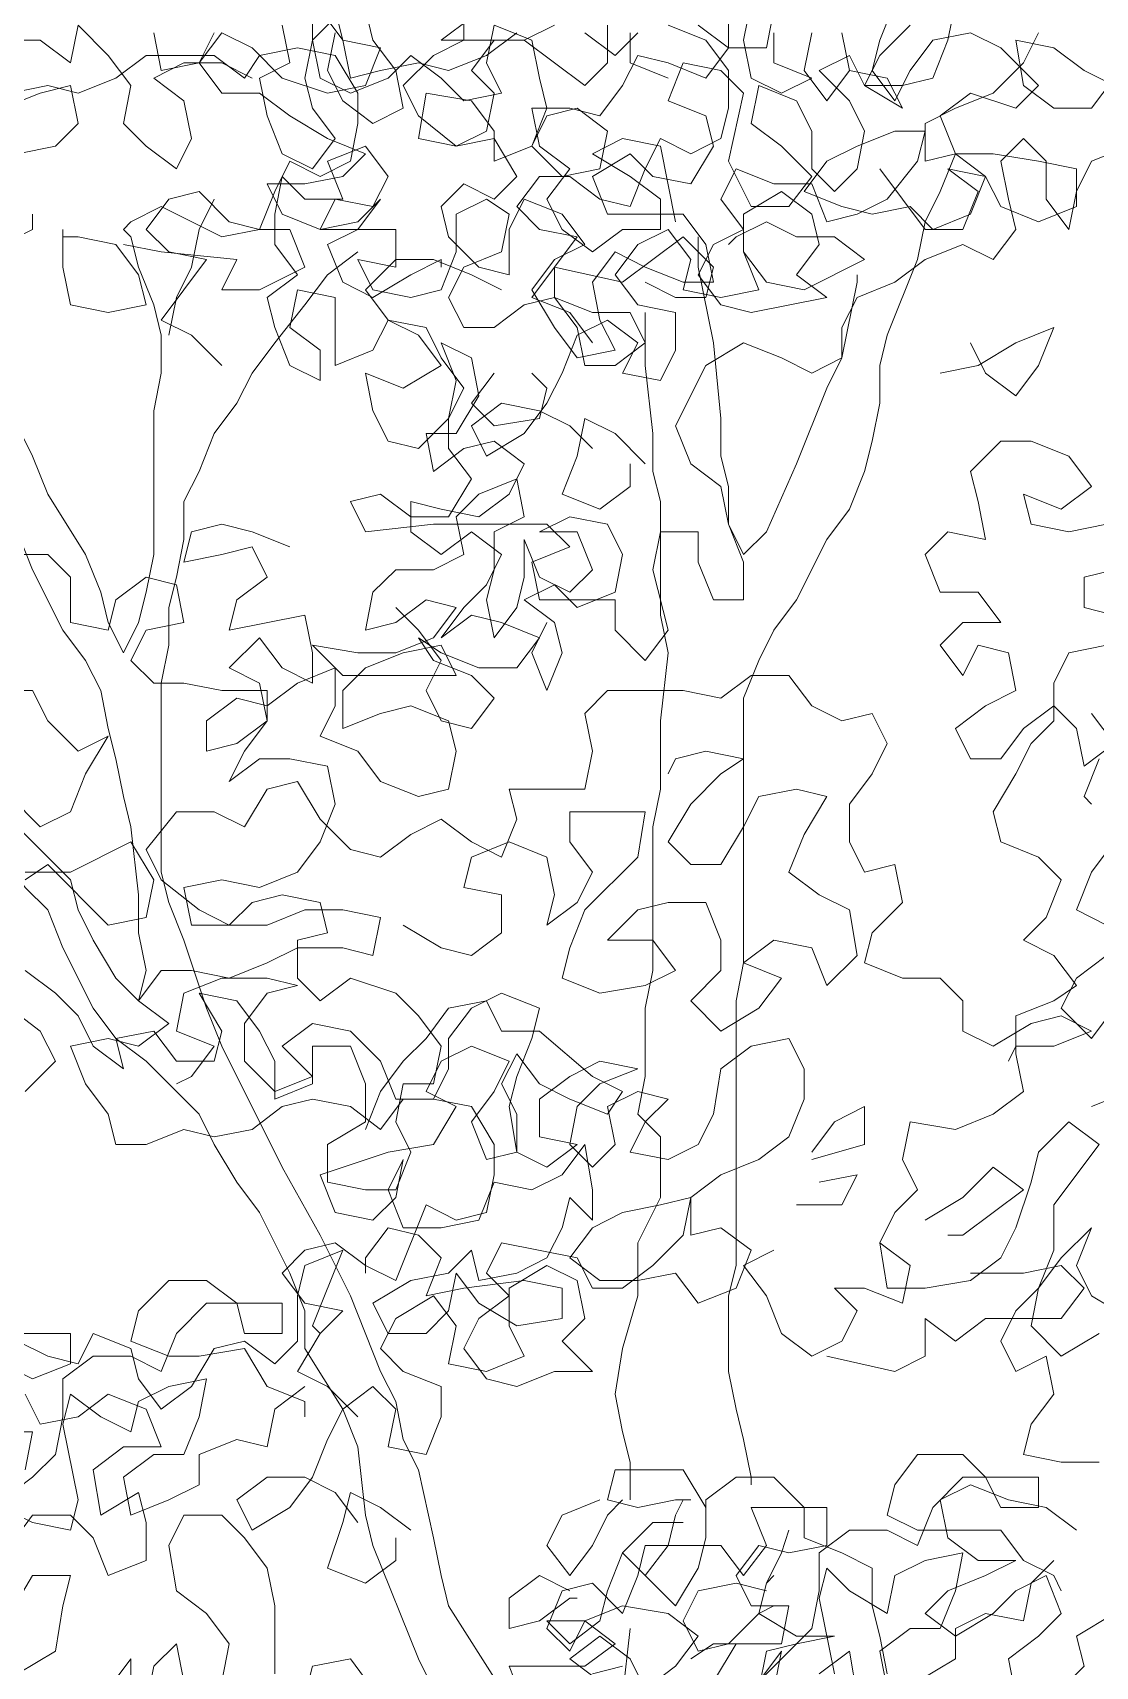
# Model space of a CAD drawing. Header units: millimetres. Extents: x 11446 to 37687, y -223 to 11932.
# Drawn here: x 29685 to 31183, y 4726 to 7029 of the extents above; entities that cross this region are included whole.
import ezdxf

# ---------------------------------------------------------------- set-up
doc = ezdxf.new("R2010")
doc.units = ezdxf.units.MM
doc.layers.add('A-VEG-___-___-EXI', color=250, linetype='Continuous', lineweight=25)

msp = doc.modelspace()

# ---------------------------------------------------------------- linework, layer by layer
at = {"layer": 'A-VEG-___-___-EXI', "color": 28, "lineweight": 15, "flags": 128}
for points in [[(30825.4, 7028.9), (30836.1, 6975.6), (30889.4, 6964.9), (30910.7, 6922.3), (30857.4, 6954.3), (30836.1, 6996.9), (30793.5, 6975.6), (30836.1, 6933), (30857.4, 6890.3), (30846.8, 6837), (30814.8, 6805), (30782.8, 6837), (30782.8, 6890.3), (30761.5, 6933), (30708.2, 6954.3), (30697.5, 6901), (30740.2, 6869), (30782.8, 6826.4), (30750.8, 6783.7), (30697.5, 6783.7), (30665.6, 6847.7), (30686.9, 6943.6), (30654.9, 6975.6), (30601.6, 6986.3), (30580.3, 6933), (30633.6, 6911.6), (30644.2, 6869), (30612.3, 6815.7), (30559, 6826.4), (30527, 6858.3), (30473.7, 6826.4), (30495, 6773.1), (30601.6, 6773.1), (30633.6, 6730.4), (30644.2, 6677.1), (30601.6, 6677.1), (30548.3, 6698.4), (30505.7, 6719.8), (30473.7, 6677.1), (30484.3, 6623.8), (30505.7, 6581.2), (30452.4, 6570.5), (30420.4, 6613.2), (30388.4, 6666.5), (30420.4, 6709.1), (30463, 6730.4), (30431, 6773.1), (30377.7, 6794.4), (30356.4, 6751.7), (30356.4, 6687.8), (30313.8, 6698.4), (30271.1, 6741.1), (30260.5, 6783.7), (30292.5, 6815.7), (30335.1, 6794.4), (30367.1, 6826.4), (30335.1, 6879.7), (30281.8, 6869), (30228.5, 6879.7), (30239.2, 6943.6), (30303.1, 6933), (30335.1, 6890.3), (30335.1, 6847.7), (30388.4, 6869), (30409.7, 6911.6), (30452.4, 6922.3), (30495, 6890.3), (30484.3, 6837), (30431, 6826.4), (30388.4, 6869), (30409.7, 6922.3), (30399.1, 6964.9), (30388.4, 7018.2), (30335.1, 7039.6), (30324.4, 6986.3), (30345.8, 6943.6), (30292.5, 6933), (30260.5, 6964.9), (30217.8, 6996.9), (30185.9, 6964.9), (30132.6, 6943.6), (30089.9, 6964.9), (30079.3, 7018.2), (30079.3, 7071.5)], [(30590.9, 6762.4), (30569.6, 6869), (30516.3, 6879.7), (30473.7, 6858.3), (30527, 6826.4), (30569.6, 6794.4), (30569.6, 6751.7), (30516.3, 6751.7), (30473.7, 6719.8), (30431, 6751.7), (30409.7, 6794.4), (30441.7, 6837), (30399.1, 6869), (30388.4, 6922.3), (30441.7, 6922.3), (30484.3, 6911.6), (30516.3, 6954.3), (30537.6, 6996.9), (30580.3, 6986.3), (30633.6, 6964.9), (30665.6, 7007.6), (30665.6, 7071.5)], [(30729.5, 7028.9), (30729.5, 6986.3), (30782.8, 6964.9), (30740.2, 6943.6), (30697.5, 6964.9), (30686.9, 7018.2), (30697.5, 7071.5)], [(30985.4, 7071.5), (30974.7, 7018.2), (30953.4, 6964.9), (30910.7, 6954.3), (30857.4, 6954.3), (30878.8, 6996.9), (30921.4, 7039.6)], [(30878.8, 6837), (30942.7, 6751.7), (30996, 6751.7), (31017.3, 6805), (30974.7, 6837), (31028, 6826.4), (31049.3, 6783.7), (31102.6, 6762.4), (31155.9, 6783.7), (31155.9, 6837), (31102.6, 6847.7), (31038.6, 6858.3), (30985.4, 6858.3), (30964, 6911.6), (31006.7, 6943.6), (31070.6, 6922.3), (31102.6, 6954.3), (31049.3, 7007.6), (31006.7, 7028.9), (30953.4, 7018.2), (30921.4, 6975.6), (30900.1, 6933), (30868.1, 6975.6), (30878.8, 7018.2), (30900.1, 7071.5)], [(30111.2, 7060.9), (30121.9, 7018.2), (30175.2, 7007.6), (30153.9, 6954.3), (30100.6, 6943.6), (30036.6, 6964.9), (29994, 7007.6), (29951.3, 7028.9), (29919.4, 6986.3), (29951.3, 6943.6), (30004.6, 6943.6), (30047.3, 6911.6), (30100.6, 6879.7), (30153.9, 6858.3), (30121.9, 6826.4), (30068.6, 6815.7), (30015.3, 6815.7), (30036.6, 6773.1), (30089.9, 6751.7), (30143.2, 6762.4), (30175.2, 6794.4), (30143.2, 6751.7), (30100.6, 6730.4), (30121.9, 6677.1), (30164.5, 6655.8), (30217.8, 6687.8), (30260.5, 6709.1), (30260.5, 6698.4)], [(30111.2, 7050.2), (30079.3, 7018.2), (30068.6, 6964.9), (30079.3, 6922.3), (30111.2, 6879.7), (30079.3, 6837), (30036.6, 6858.3), (30015.3, 6911.6), (30004.6, 6964.9), (30047.3, 6986.3), (30036.6, 7039.6)], [(30367.1, 7028.9), (30324.4, 6996.9), (30271.1, 6975.6), (30228.5, 6986.3), (30175.2, 6975.6), (30132.6, 6964.9), (30121.9, 7018.2), (30089.9, 7060.9)], [(30153.9, 7060.9), (30164.5, 7018.2), (30196.5, 6975.6), (30207.2, 6922.3), (30164.5, 6901), (30121.9, 6933), (30100.6, 6975.6), (30111.2, 7028.9)], [(30495, 7039.6), (30495, 6986.3), (30463, 6954.3), (30377.7, 7018.2), (30335.1, 7018.2), (30303.1, 6975.6), (30335.1, 6943.6), (30324.4, 6890.3), (30281.8, 6869), (30228.5, 6911.6), (30207.2, 6954.3), (30249.8, 6996.9), (30292.5, 7018.2), (30292.5, 7060.9)], [(30303.1, 7050.2), (30260.5, 7018.2), (30377.7, 7018.2), (30420.4, 7039.6)], [(30622.9, 7039.6), (30665.6, 7007.6), (30718.9, 7007.6), (30729.5, 7060.9)], [(31390.4, 7050.2), (31411.7, 7007.6), (31347.8, 7007.6), (31315.8, 6964.9), (31369.1, 6954.3), (31390.4, 6901), (31337.1, 6890.3), (31283.8, 6901), (31241.2, 6922.3), (31209.2, 6964.9), (31177.2, 6922.3), (31123.9, 6922.3), (31081.3, 6954.3), (31070.6, 7018.2), (31123.9, 7007.6), (31166.6, 6975.6), (31209.2, 6954.3), (31251.9, 6986.3), (31219.9, 7039.6)], [(29994, 6964.9), (29951.3, 6986.3), (29898, 6986.3), (29855.4, 6964.9), (29898, 6933), (29908.7, 6879.7), (29887.4, 6837), (29844.7, 6869), (29812.8, 6901), (29823.4, 6954.3), (29791.4, 6996.9), (29748.8, 7039.6), (29738.1, 6986.3), (29695.5, 7018.2), (29642.2, 7018.2)], [(29940.7, 7028.9), (29919.4, 6986.3), (29866.1, 6975.6), (29855.4, 7028.9)], [(30473.7, 6442.6), (30441.7, 6474.6), (30399.1, 6495.9), (30345.8, 6506.6), (30303.1, 6474.6), (30324.4, 6431.9), (30377.7, 6463.9), (30409.7, 6506.6), (30431, 6549.2), (30452.4, 6602.5), (30495, 6623.8), (30537.6, 6591.8), (30516.3, 6549.2), (30569.6, 6538.5), (30590.9, 6581.2), (30590.9, 6634.5), (30537.6, 6645.1), (30505.7, 6687.8), (30537.6, 6730.4), (30580.3, 6751.7), (30612.3, 6709.1), (30601.6, 6666.5), (30654.9, 6655.8), (30708.2, 6666.5), (30686.9, 6719.8), (30686.9, 6773.1), (30740.2, 6805), (30782.8, 6773.1), (30793.5, 6730.4), (30761.5, 6687.8), (30804.1, 6655.8), (30697.5, 6634.5), (30654.9, 6645.1), (30622.9, 6687.8), (30644.2, 6730.4), (30686.9, 6751.7), (30654.9, 6794.4), (30676.2, 6837), (30729.5, 6815.7), (30782.8, 6815.7), (30804.1, 6762.4), (30846.8, 6773.1), (30889.4, 6794.4), (30932, 6847.7), (30942.7, 6890.3), (30900.1, 6890.3), (30846.8, 6869), (30804.1, 6847.7), (30772.2, 6805), (30825.4, 6783.7), (30868.1, 6773.1), (30921.4, 6783.7), (30953.4, 6751.7), (31006.7, 6773.1), (31028, 6826.4), (30985.4, 6858.3), (30942.7, 6847.7), (30942.7, 6901), (30985.4, 6922.3), (31038.6, 6943.6), (31081.3, 6986.3), (31102.6, 7028.9)], [(30473.7, 6591.8), (30441.7, 6634.5), (30388.4, 6655.8), (30452.4, 6741.1), (30399.1, 6751.7), (30367.1, 6783.7), (30399.1, 6826.4), (30441.7, 6826.4), (30484.3, 6794.4), (30527, 6783.7), (30548.3, 6837), (30569.6, 6879.7), (30612.3, 6858.3), (30654.9, 6879.7), (30665.6, 6922.3), (30665.6, 6975.6), (30633.6, 7018.2), (30580.3, 7039.6)], [(30537.6, 7028.9), (30505.7, 6996.9), (30463, 7028.9)], [(30580.3, 6964.9), (30527, 6986.3), (30527, 7028.9)], [(30825.4, 7028.9), (30836.1, 6975.6), (30804.1, 6933), (30772.2, 6975.6), (30782.8, 7028.9)], [(29951.3, 6559.9), (29908.7, 6602.5), (29866.1, 6623.8), (29930, 6709.1), (29876.7, 6719.8), (29844.7, 6751.7), (29876.7, 6794.4), (29919.4, 6805), (29962, 6762.4), (30004.6, 6751.7), (30026, 6805), (30047.3, 6847.7), (30089.9, 6826.4), (30132.6, 6847.7), (30143.2, 6901), (30143.2, 6943.6), (30111.2, 6996.9), (30057.9, 7007.6), (30004.6, 6996.9), (29983.3, 6964.9), (29940.7, 6996.9), (29844.7, 6996.9), (29802.1, 6964.9), (29748.8, 6943.6), (29706.2, 6954.3), (29652.9, 6943.6)], [(29642.2, 6922.3), (29695.5, 6943.6), (29738.1, 6954.3), (29748.8, 6901), (29716.8, 6869), (29663.5, 6858.3)], [(30196.5, 6218.8), (30228.5, 6186.8), (30260.5, 6144.1), (30239.2, 6101.5), (30260.5, 6058.9), (30303.1, 6048.2), (30335.1, 6090.8), (30303.1, 6122.8), (30249.8, 6144.1), (30228.5, 6176.1), (30260.5, 6154.8), (30313.8, 6133.5), (30367.1, 6133.5), (30399.1, 6176.1), (30345.8, 6197.4), (30303.1, 6208.1), (30260.5, 6176.1), (30292.5, 6218.8), (30324.4, 6250.7), (30345.8, 6293.4), (30303.1, 6325.3), (30260.5, 6293.4), (30217.8, 6325.3), (30217.8, 6368), (30260.5, 6357.3), (30313.8, 6346.7), (30356.4, 6378.6), (30377.7, 6421.3), (30335.1, 6453.3), (30292.5, 6442.6), (30249.8, 6410.6), (30239.2, 6463.9), (30281.8, 6463.9), (30313.8, 6517.2), (30303.1, 6570.5), (30260.5, 6591.8), (30281.8, 6538.5), (30271.1, 6485.2), (30228.5, 6442.6), (30185.9, 6453.3), (30164.5, 6495.9), (30153.9, 6549.2), (30207.2, 6527.9), (30260.5, 6559.9), (30228.5, 6602.5), (30185.9, 6623.8), (30164.5, 6581.2), (30111.2, 6559.9), (30111.2, 6655.8), (30057.9, 6666.5), (30047.3, 6613.2), (30089.9, 6581.2), (30089.9, 6538.5), (30047.3, 6559.9), (30026, 6613.2), (30015.3, 6655.8), (30057.9, 6687.8), (30026, 6730.4), (30026, 6773.1), (30036.6, 6826.4), (30068.6, 6794.4), (30121.9, 6794.4), (30100.6, 6847.7), (30153.9, 6869), (30185.9, 6826.4), (30164.5, 6783.7), (30111.2, 6794.4), (30089.9, 6751.7), (30196.5, 6751.7), (30196.5, 6698.4), (30143.2, 6709.1), (30164.5, 6666.5), (30217.8, 6655.8), (30260.5, 6666.5), (30281.8, 6719.8), (30281.8, 6773.1), (30324.4, 6794.4), (30356.4, 6773.1), (30345.8, 6719.8), (30292.5, 6698.4), (30271.1, 6655.8), (30292.5, 6613.2), (30335.1, 6613.2), (30377.7, 6645.1), (30420.4, 6655.8), (30452.4, 6613.2), (30463, 6559.9), (30505.7, 6559.9), (30548.3, 6591.8), (30527, 6634.5), (30473.7, 6634.5), (30420.4, 6655.8), (30420.4, 6698.4), (30516.3, 6677.1), (30601.6, 6741.1), (30644.2, 6698.4), (30633.6, 6655.8), (30590.9, 6655.8), (30548.3, 6677.1)], [(31230.5, 6869), (31177.2, 6847.7), (31155.9, 6805), (31145.2, 6751.7), (31113.3, 6794.4), (31113.3, 6847.7), (31081.3, 6879.7), (31049.3, 6847.7), (31060, 6794.4), (31070.6, 6751.7), (31038.6, 6709.1), (30996, 6730.4), (30942.7, 6709.1), (30900.1, 6677.1), (30846.8, 6655.8), (30825.4, 6613.2), (30825.4, 6570.5), (30782.8, 6549.2), (30740.2, 6570.5), (30686.9, 6591.8), (30633.6, 6559.9), (30590.9, 6474.6), (30612.3, 6421.3), (30654.9, 6389.3), (30665.6, 6336), (30686.9, 6282.7), (30686.9, 6229.4), (30644.2, 6229.4), (30622.9, 6282.7), (30622.9, 6325.3), (30569.6, 6325.3), (30559, 6272), (30580.3, 6186.8), (30548.3, 6144.1), (30505.7, 6186.8), (30505.7, 6229.4), (30399.1, 6229.4), (30388.4, 6282.7), (30441.7, 6304), (30409.7, 6336), (30249.8, 6336), (30153.9, 6325.3), (30132.6, 6368), (30175.2, 6378.6), (30217.8, 6346.7), (30271.1, 6346.7), (30303.1, 6400), (30271.1, 6442.6), (30271.1, 6485.2), (30292.5, 6527.9), (30260.5, 6570.5), (30239.2, 6613.2), (30185.9, 6623.8), (30153.9, 6666.5), (30196.5, 6709.1), (30249.8, 6709.1), (30303.1, 6687.8), (30345.8, 6666.5)], [(30985.4, 6858.3), (30964, 6805), (30942.7, 6762.4), (30932, 6709.1), (30889.4, 6602.5), (30878.8, 6559.9), (30878.8, 6506.6), (30868.1, 6453.3), (30857.4, 6410.6), (30836.1, 6357.3), (30804.1, 6314.7), (30761.5, 6229.4), (30729.5, 6186.8), (30708.2, 6144.1), (30686.9, 6090.8), (30686.9, 5717.7), (30676.2, 5664.4), (30676.2, 5291.3), (30665.6, 5248.7), (30665.6, 5142.1), (30676.2, 5088.8), (30686.9, 5046.2), (30697.5, 4992.9), (30697.5, 4982.2)], [(29940.7, 6794.4), (29919.4, 6751.7), (29908.7, 6698.4), (29887.4, 6655.8), (29876.7, 6602.5)], [(29642.2, 6730.4), (29684.8, 6751.7), (29684.8, 6773.1)], [(29663.5, 6474.6), (29684.8, 6431.9), (29706.2, 6378.6), (29759.5, 6293.4), (29780.8, 6240.1), (29791.4, 6197.4), (29812.8, 6154.8), (29834.1, 6197.4), (29844.7, 6240.1), (29855.4, 6293.4), (29855.4, 6495.9), (29866.1, 6549.2), (29866.1, 6602.5), (29855.4, 6645.1), (29834.1, 6698.4), (29823.4, 6741.1), (29812.8, 6751.7), (29823.4, 6762.4), (29866.1, 6783.7), (29951.3, 6741.1), (30004.6, 6751.7), (30047.3, 6751.7), (30068.6, 6698.4), (30004.6, 6666.5), (29951.3, 6666.5), (29972.7, 6709.1), (29866.1, 6719.8), (29812.8, 6730.4)], [(29727.5, 6751.7), (29727.5, 6698.4), (29738.1, 6645.1), (29791.4, 6634.5), (29844.7, 6645.1), (29834.1, 6687.8), (29802.1, 6730.4), (29748.8, 6741.1), (29727.5, 6741.1)], [(30686.9, 6719.8), (30718.9, 6677.1), (30772.2, 6666.5), (30857.4, 6709.1), (30814.8, 6741.1), (30761.5, 6741.1), (30718.9, 6762.4), (30676.2, 6741.1), (30665.6, 6730.4)], [(30622.9, 6741.1), (30622.9, 6698.4), (30644.2, 6591.8), (30654.9, 6485.2), (30654.9, 6431.9), (30665.6, 6389.3), (30665.6, 6336), (30686.9, 6293.4), (30718.9, 6325.3), (30761.5, 6421.3), (30804.1, 6527.9), (30825.4, 6570.5), (30846.8, 6677.1), (30846.8, 6687.8)], [(30143.2, 6719.8), (30100.6, 6687.8), (30068.6, 6645.1), (30026, 6591.8), (29994, 6549.2), (29972.7, 6506.6), (29940.7, 6463.9), (29919.4, 6410.6), (29898, 6368), (29898, 6314.7), (29887.4, 6261.4), (29876.7, 6218.8), (29876.7, 6165.5), (29866.1, 6112.2), (29866.1, 5845.7), (29876.7, 5803), (29898, 5749.7), (29930, 5653.8), (29951.3, 5600.5), (30036.6, 5429.9), (30089.9, 5334), (30132.6, 5248.7), (30175.2, 5142.1), (30196.5, 5099.5), (30207.2, 5046.2), (30228.5, 5003.5), (30249.8, 4907.6), (30260.5, 4854.3), (30271.1, 4811.6), (30345.8, 4694.4)], [(30527, 4960.9), (30527, 5014.2), (30516.3, 5056.8), (30505.7, 5110.1), (30516.3, 5174.1), (30537.6, 5248.7), (30537.6, 5323.3), (30569.6, 5387.3), (30569.6, 5472.6), (30537.6, 5504.5), (30548.3, 5557.8), (30548.3, 5653.8), (30559, 5707.1), (30559, 5909.6), (30569.6, 5962.9), (30569.6, 6058.9), (30580.3, 6154.8), (30569.6, 6208.1), (30569.6, 6368), (30559, 6410.6), (30559, 6463.9), (30548.3, 6559.9), (30548.3, 6634.5)], [(30964, 6549.2), (31017.3, 6559.9), (31070.6, 6591.8), (31123.9, 6613.2), (31102.6, 6559.9), (31070.6, 6517.2), (31028, 6549.2), (31006.7, 6591.8)], [(30335.1, 6549.2), (30303.1, 6506.6), (30335.1, 6474.6), (30399.1, 6485.2), (30409.7, 6527.9), (30388.4, 6549.2)], [(30548.3, 6421.3), (30505.7, 6463.9), (30463, 6485.2), (30452.4, 6431.9), (30431, 6378.6), (30484.3, 6357.3), (30527, 6389.3), (30527, 6421.3)], [(31177.2, 6069.5), (31209.2, 6026.9), (31166.6, 5994.9), (31155.9, 6048.2), (31123.9, 6080.2), (31081.3, 6048.2), (31049.3, 6005.6), (31006.7, 6005.6), (30985.4, 6048.2), (31028, 6080.2), (31070.6, 6101.5), (31060, 6154.8), (31017.3, 6165.5), (30996, 6122.8), (30964, 6165.5), (30996, 6197.4), (31049.3, 6197.4), (31017.3, 6240.1), (30964, 6240.1), (30942.7, 6293.4), (30974.7, 6325.3), (31028, 6314.7), (31017.3, 6368), (31006.7, 6410.6), (31049.3, 6453.3), (31091.9, 6453.3), (31145.2, 6431.9), (31177.2, 6389.3), (31134.6, 6357.3), (31081.3, 6378.6), (31091.9, 6336), (31145.2, 6325.3), (31198.5, 6336)], [(29663.5, 5909.6), (29738.1, 5835), (29748.8, 5792.4), (29770.1, 5749.7), (29802.1, 5696.4), (29834.1, 5664.4), (29844.7, 5707.1), (29834.1, 5760.4), (29834.1, 5813.7), (29823.4, 5909.6), (29812.8, 5952.3), (29802.1, 6005.6), (29791.4, 6048.2), (29780.8, 6101.5), (29759.5, 6144.1), (29727.5, 6186.8), (29684.8, 6272), (29642.2, 6378.6)], [(30047.3, 6304), (29994, 6325.3), (29951.3, 6336), (29908.7, 6325.3), (29898, 6282.7), (29951.3, 6293.4), (29994, 6304), (30015.3, 6261.4), (29972.7, 6229.4), (29962, 6186.8), (30068.6, 6208.1), (30079.3, 6154.8), (30079.3, 6112.2), (30036.6, 6133.5), (30004.6, 6176.1), (29962, 6133.5), (30004.6, 6112.2), (30015.3, 6058.9), (29972.7, 6026.9), (29930, 6016.2), (29930, 6058.9), (29972.7, 6090.8), (30015.3, 6080.2), (30057.9, 6112.2), (30111.2, 6133.5), (30111.2, 6080.2), (30089.9, 6037.5), (30143.2, 6016.2), (30175.2, 5973.6), (30228.5, 5952.3), (30271.1, 5962.9), (30281.8, 6016.2), (30271.1, 6058.9), (30217.8, 6080.2), (30175.2, 6069.5), (30121.9, 6048.2), (30121.9, 6101.5), (30153.9, 6133.5), (30207.2, 6154.8), (30260.5, 6165.5), (30281.8, 6122.8), (30121.9, 6122.8), (30079.3, 6165.5), (30143.2, 6154.8), (30196.5, 6154.8), (30249.8, 6176.1), (30281.8, 6218.8), (30239.2, 6229.4), (30196.5, 6197.4), (30153.9, 6186.8), (30164.5, 6240.1), (30196.5, 6272), (30249.8, 6272), (30292.5, 6293.4), (30281.8, 6346.7), (30313.8, 6378.6), (30367.1, 6400), (30377.7, 6346.7), (30335.1, 6325.3), (30335.1, 6272), (30324.4, 6229.4), (30335.1, 6176.1), (30367.1, 6218.8), (30377.7, 6261.4), (30377.7, 6314.7), (30399.1, 6261.4), (30441.7, 6240.1), (30473.7, 6272), (30452.4, 6325.3), (30399.1, 6325.3), (30441.7, 6346.7), (30495, 6336), (30516.3, 6293.4), (30505.7, 6240.1), (30452.4, 6218.8), (30420.4, 6250.7), (30377.7, 6229.4), (30420.4, 6197.4), (30431, 6154.8), (30409.7, 6101.5), (30388.4, 6154.8), (30409.7, 6197.4)], [(29674.2, 5707.1), (29716.8, 5675.1), (29748.8, 5643.1), (29770.1, 5600.5), (29812.8, 5568.5), (29802.1, 5611.1), (29855.4, 5621.8), (29887.4, 5579.2), (29940.7, 5579.2), (29951.3, 5621.8), (29919.4, 5675.1), (29972.7, 5664.4), (30004.6, 5621.8), (30026, 5579.2), (30026, 5525.9), (30079.3, 5547.2), (30079.3, 5600.5), (30132.6, 5600.5), (30153.9, 5547.2), (30153.9, 5493.9), (30100.6, 5461.9), (30100.6, 5408.6), (30153.9, 5397.9), (30196.5, 5397.9), (30217.8, 5451.2), (30196.5, 5493.9), (30207.2, 5547.2), (30249.8, 5547.2), (30260.5, 5600.5), (30228.5, 5643.1), (30196.5, 5675.1), (30132.6, 5696.4), (30089.9, 5664.4), (30057.9, 5696.4), (30057.9, 5749.7), (30100.6, 5760.4), (30089.9, 5803), (30036.6, 5813.7), (29994, 5803), (29962, 5771), (29908.7, 5771), (29898, 5824.3), (29951.3, 5835), (30004.6, 5824.3), (30057.9, 5845.7), (30089.9, 5888.3), (30111.2, 5941.6), (30100.6, 5994.9), (30047.3, 6005.6), (30004.6, 6005.6), (29962, 5973.6), (29983.3, 6016.2), (30015.3, 6058.9), (30015.3, 6101.5), (29951.3, 6101.5), (29898, 6112.2), (29855.4, 6112.2), (29823.4, 6144.1), (29844.7, 6186.8), (29898, 6197.4), (29887.4, 6250.7), (29844.7, 6261.4), (29802.1, 6229.4), (29791.4, 6186.8), (29738.1, 6197.4), (29738.1, 6261.4), (29706.2, 6293.4), (29652.9, 6293.4)], [(31209.2, 6272), (31166.6, 6261.4), (31166.6, 6218.8), (31209.2, 6208.1)], [(31187.9, 5014.2), (31134.6, 5014.2), (31081.3, 5024.8), (31091.9, 5067.5), (31123.9, 5110.1), (31113.3, 5163.4), (31070.6, 5142.1), (31049.3, 5184.7), (31070.6, 5227.4), (31102.6, 5259.4), (31123.9, 5312.7), (31123.9, 5376.6), (31187.9, 5461.9), (31145.2, 5493.9), (31102.6, 5451.2), (31091.9, 5408.6), (31070.6, 5344.6), (31049.3, 5302), (31006.7, 5270), (30942.7, 5259.4), (30889.4, 5259.4), (30878.8, 5323.3), (30900.1, 5366), (30932, 5397.9), (30910.7, 5440.6), (30921.4, 5493.9), (30985.4, 5483.2), (31038.6, 5504.5), (31081.3, 5536.5), (31070.6, 5589.8), (31070.6, 5643.1), (31123.9, 5664.4), (31155.9, 5685.8), (31123.9, 5728.4), (31081.3, 5749.7), (31113.3, 5781.7), (31134.6, 5835), (31102.6, 5867), (31049.3, 5888.3), (31038.6, 5930.9), (31070.6, 5984.2), (31091.9, 6026.9), (31123.9, 6058.9), (31123.9, 6112.2), (31145.2, 6154.8), (31198.5, 6165.5)], [(30143.2, 5078.1), (30100.6, 5120.8), (30057.9, 5142.1), (30089.9, 5195.4), (30121.9, 5227.4), (30068.6, 5238), (30036.6, 5280.7), (30068.6, 5312.7), (30111.2, 5323.3), (30153.9, 5291.3), (30196.5, 5270), (30239.2, 5376.6), (30281.8, 5355.3), (30324.4, 5366), (30335.1, 5419.3), (30335.1, 5461.9), (30303.1, 5515.2), (30249.8, 5525.9), (30207.2, 5525.9), (30175.2, 5483.2), (30132.6, 5515.2), (30079.3, 5525.9), (30036.6, 5515.2), (29994, 5483.2), (29940.7, 5472.6), (29898, 5483.2), (29844.7, 5461.9), (29802.1, 5461.9), (29791.4, 5504.5), (29759.5, 5547.2), (29738.1, 5600.5), (29791.4, 5611.1), (29834.1, 5600.5), (29876.7, 5632.5), (29834.1, 5664.4), (29866.1, 5707.1), (29908.7, 5707.1), (29962, 5696.4), (30015.3, 5717.7), (30057.9, 5739.1), (30121.9, 5739.1), (30164.5, 5728.4), (30175.2, 5781.7), (30121.9, 5792.4), (30068.6, 5792.4), (30015.3, 5771), (29962, 5771), (29919.4, 5792.4), (29866.1, 5835), (29844.7, 5877.6), (29887.4, 5930.9), (29940.7, 5930.9), (29983.3, 5909.6), (30015.3, 5962.9), (30057.9, 5973.6), (30089.9, 5920.3), (30132.6, 5877.6), (30175.2, 5867), (30217.8, 5899), (30260.5, 5920.3), (30303.1, 5888.3), (30345.8, 5867), (30367.1, 5920.3), (30356.4, 5962.9), (30463, 5962.9), (30473.7, 6016.2), (30463, 6069.5), (30495, 6101.5), (30601.6, 6101.5), (30654.9, 6090.8), (30697.5, 6122.8), (30750.8, 6122.8), (30782.8, 6080.2), (30825.4, 6058.9), (30868.1, 6069.5), (30889.4, 6026.9), (30868.1, 5984.2), (30836.1, 5941.6), (30836.1, 5888.3), (30857.4, 5845.7), (30900.1, 5856.3), (30910.7, 5803), (30868.1, 5760.4), (30857.4, 5717.7), (30910.7, 5696.4), (30964, 5696.4), (30996, 5664.4), (30996, 5621.8), (31038.6, 5600.5), (31091.9, 5632.5), (31134.6, 5643.1), (31177.2, 5621.8), (31123.9, 5600.5), (31070.6, 5600.5), (31060, 5579.2)], [(29631.5, 6101.5), (29684.8, 6101.5), (29706.2, 6058.9), (29748.8, 6016.2), (29791.4, 6037.5), (29759.5, 5984.2), (29738.1, 5930.9), (29695.5, 5909.6), (29652.9, 5952.3)], [(30207.2, 5771), (30260.5, 5739.1), (30303.1, 5728.4), (30345.8, 5760.4), (30345.8, 5813.7), (30292.5, 5824.3), (30303.1, 5867), (30356.4, 5888.3), (30409.7, 5867), (30420.4, 5813.7), (30409.7, 5771), (30452.4, 5803), (30473.7, 5845.7), (30441.7, 5888.3), (30441.7, 5930.9), (30548.3, 5930.9), (30537.6, 5867), (30463, 5792.4), (30441.7, 5739.1), (30431, 5696.4), (30484.3, 5675.1), (30548.3, 5685.8), (30590.9, 5707.1), (30559, 5749.7), (30495, 5749.7), (30537.6, 5792.4), (30580.3, 5803), (30633.6, 5803), (30654.9, 5749.7), (30654.9, 5707.1), (30612.3, 5664.4), (30654.9, 5621.8), (30708.2, 5653.8), (30740.2, 5696.4), (30686.9, 5717.7), (30729.5, 5749.7), (30782.8, 5739.1), (30804.1, 5685.8), (30846.8, 5728.4), (30836.1, 5792.4), (30793.5, 5813.7), (30750.8, 5845.7), (30772.2, 5899), (30804.1, 5952.3), (30761.5, 5962.9), (30708.2, 5952.3), (30686.9, 5909.6), (30654.9, 5856.3), (30612.3, 5856.3), (30580.3, 5888.3), (30612.3, 5941.6), (30654.9, 5984.2), (30686.9, 6005.6), (30633.6, 6016.2), (30590.9, 6005.6), (30580.3, 5984.2)], [(31187.9, 6005.6), (31166.6, 5952.3), (31177.2, 5941.6)], [(30271.1, 4651.7), (30228.5, 4737), (30164.5, 4896.9), (30153.9, 4939.6), (30143.2, 5035.5), (30121.9, 5088.8), (30068.6, 5174.1), (30068.6, 5227.4), (30047.3, 5280.7), (30004.6, 5366), (29972.7, 5408.6), (29940.7, 5461.9), (29919.4, 5504.5), (29844.7, 5579.2), (29802.1, 5611.1), (29770.1, 5653.8), (29727.5, 5739.1), (29706.2, 5792.4), (29674.2, 5824.3), (29642.2, 5867), (29588.9, 5899), (29556.9, 5930.9), (29514.3, 5952.3), (29503.6, 5952.3)], [(29674.2, 5845.7), (29738.1, 5845.7), (29823.4, 5888.3), (29855.4, 5835), (29844.7, 5781.7), (29791.4, 5771), (29706.2, 5856.3), (29674.2, 5835)], [(31198.5, 5771), (31155.9, 5792.4), (31177.2, 5845.7), (31209.2, 5888.3)], [(31209.2, 5653.8), (31177.2, 5611.1), (31134.6, 5653.8), (31155.9, 5696.4), (31198.5, 5728.4)], [(30143.2, 4928.9), (30111.2, 4971.5), (30068.6, 4992.9), (30015.3, 4992.9), (29972.7, 4960.9), (29994, 4918.2), (30047.3, 4950.2), (30079.3, 4992.9), (30100.6, 5046.2), (30121.9, 5088.8), (30164.5, 5120.8), (30196.5, 5088.8), (30185.9, 5035.5), (30239.2, 5024.8), (30260.5, 5078.1), (30260.5, 5120.8), (30207.2, 5142.1), (30175.2, 5174.1), (30196.5, 5216.7), (30249.8, 5248.7), (30281.8, 5206.1), (30271.1, 5152.8), (30324.4, 5142.1), (30377.7, 5163.4), (30356.4, 5206.1), (30356.4, 5259.4), (30409.7, 5291.3), (30452.4, 5270), (30463, 5216.7), (30431, 5184.7), (30473.7, 5142.1), (30420.4, 5142.1), (30367.1, 5120.8), (30324.4, 5131.4), (30292.5, 5174.1), (30313.8, 5216.7), (30356.4, 5248.7), (30324.4, 5280.7), (30345.8, 5323.3), (30452.4, 5302), (30473.7, 5259.4), (30516.3, 5259.4), (30559, 5291.3), (30601.6, 5334), (30612.3, 5387.3), (30569.6, 5376.6), (30516.3, 5366), (30473.7, 5344.6), (30441.7, 5302), (30484.3, 5270), (30537.6, 5270), (30590.9, 5280.7), (30622.9, 5238), (30676.2, 5259.4), (30697.5, 5312.7), (30654.9, 5344.6), (30612.3, 5334), (30612.3, 5387.3), (30654.9, 5419.3), (30708.2, 5440.6), (30750.8, 5472.6), (30772.2, 5525.9), (30772.2, 5568.5), (30750.8, 5611.1), (30697.5, 5600.5), (30654.9, 5568.5), (30644.2, 5504.5), (30622.9, 5461.9), (30580.3, 5440.6), (30527, 5451.2), (30548.3, 5493.9), (30580.3, 5525.9), (30537.6, 5536.5), (30495, 5515.2), (30505.7, 5461.9), (30473.7, 5429.9), (30441.7, 5461.9), (30452.4, 5515.2), (30484.3, 5547.2), (30537.6, 5568.5), (30484.3, 5579.2), (30441.7, 5557.8), (30399.1, 5525.9), (30399.1, 5472.6), (30452.4, 5461.9), (30409.7, 5429.9), (30367.1, 5451.2), (30356.4, 5515.2), (30367.1, 5557.8), (30388.4, 5611.1), (30399.1, 5653.8), (30345.8, 5675.1), (30303.1, 5653.8), (30271.1, 5611.1), (30271.1, 5568.5), (30249.8, 5525.9), (30196.5, 5525.9), (30175.2, 5579.2), (30132.6, 5621.8), (30079.3, 5632.5), (30036.6, 5600.5), (30079.3, 5557.8), (30026, 5536.5), (29983.3, 5579.2), (29983.3, 5632.5), (30015.3, 5675.1), (30057.9, 5685.8), (30015.3, 5696.4), (29951.3, 5696.4), (29898, 5675.1), (29887.4, 5621.8), (29940.7, 5600.5), (29908.7, 5557.8), (29887.4, 5547.2)], [(30153.9, 5483.2), (30175.2, 5536.5), (30207.2, 5579.2), (30239.2, 5611.1), (30271.1, 5653.8), (30324.4, 5664.4), (30345.8, 5621.8), (30399.1, 5621.8), (30473.7, 5557.8), (30516.3, 5536.5), (30495, 5504.5), (30441.7, 5525.9), (30399.1, 5547.2), (30367.1, 5589.8), (30345.8, 5547.2), (30367.1, 5504.5), (30367.1, 5451.2), (30324.4, 5440.6), (30303.1, 5493.9), (30335.1, 5536.5), (30356.4, 5579.2), (30303.1, 5600.5), (30260.5, 5579.2), (30239.2, 5536.5), (30281.8, 5515.2), (30249.8, 5461.9), (30185.9, 5451.2), (30089.9, 5419.3), (30111.2, 5366), (30164.5, 5355.3), (30196.5, 5387.3), (30207.2, 5440.6), (30185.9, 5397.9), (30207.2, 5344.6), (30260.5, 5344.6), (30313.8, 5355.3), (30335.1, 5408.6), (30388.4, 5397.9), (30431, 5419.3), (30463, 5461.9), (30473.7, 5397.9), (30473.7, 5355.3), (30441.7, 5387.3), (30431, 5344.6), (30409.7, 5302), (30367.1, 5280.7), (30313.8, 5270), (30303.1, 5312.7), (30271.1, 5280.7), (30217.8, 5270), (30164.5, 5238), (30185.9, 5195.4), (30239.2, 5195.4), (30271.1, 5227.4), (30281.8, 5280.7), (30313.8, 5238), (30367.1, 5206.1), (30431, 5216.7), (30431, 5259.4), (30377.7, 5270), (30292.5, 5259.4), (30239.2, 5248.7), (30260.5, 5302), (30228.5, 5334), (30185.9, 5344.6), (30153.9, 5302), (30153.9, 5280.7)], [(29674.2, 5536.5), (29716.8, 5579.2), (29695.5, 5621.8), (29652.9, 5653.8)], [(31177.2, 5515.2), (31230.5, 5536.5)], [(30782.8, 5451.2), (30814.8, 5493.9), (30857.4, 5515.2), (30857.4, 5461.9), (30782.8, 5440.6)], [(30793.5, 5408.6), (30846.8, 5419.3), (30825.4, 5376.6), (30761.5, 5376.6)], [(30942.7, 5355.3), (30996, 5387.3), (31038.6, 5429.9), (31081.3, 5397.9), (30996, 5334), (30974.7, 5334)], [(31230.5, 5216.7), (31177.2, 5248.7), (31155.9, 5291.3), (31177.2, 5344.6), (31134.6, 5302), (31102.6, 5259.4), (31091.9, 5206.1), (31134.6, 5163.4), (31187.9, 5195.4)], [(30878.8, 5323.3), (30921.4, 5291.3), (30910.7, 5238), (30857.4, 5259.4), (30814.8, 5259.4), (30846.8, 5227.4), (30825.4, 5184.7), (30782.8, 5163.4), (30740.2, 5195.4), (30718.9, 5248.7), (30686.9, 5291.3), (30729.5, 5312.7)], [(29663.5, 5184.7), (29706.2, 5163.4), (29748.8, 5152.8), (29770.1, 5195.4), (29823.4, 5174.1), (29834.1, 5131.4), (29866.1, 5088.8), (29908.7, 5120.8), (29940.7, 5174.1), (29983.3, 5184.7), (30026, 5152.8), (30057.9, 5184.7), (30057.9, 5248.7), (30068.6, 5291.3), (30121.9, 5312.7), (30079.3, 5206.1), (30089.9, 5195.4)], [(31006.7, 5280.7), (31081.3, 5280.7), (31134.6, 5291.3), (31166.6, 5259.4), (31134.6, 5216.7), (31028, 5216.7), (30985.4, 5184.7), (30942.7, 5216.7), (30942.7, 5163.4), (30900.1, 5142.1), (30804.1, 5163.4)], [(29642.2, 4960.9), (29684.8, 4992.9), (29716.8, 5024.8), (29727.5, 5078.1), (29727.5, 5131.4), (29770.1, 5163.4), (29823.4, 5163.4), (29866.1, 5142.1), (29887.4, 5195.4), (29930, 5238), (30036.6, 5238), (30036.6, 5195.4), (29983.3, 5195.4), (29972.7, 5238), (29930, 5270), (29876.7, 5270), (29834.1, 5227.4), (29823.4, 5184.7), (29876.7, 5163.4), (29919.4, 5163.4), (29983.3, 5174.1), (30015.3, 5120.8), (30068.6, 5099.5), (30068.6, 5078.1)], [(29631.5, 5195.4), (29738.1, 5195.4), (29738.1, 5152.8), (29684.8, 5131.4), (29642.2, 5152.8)], [(30068.6, 5120.8), (30026, 5088.8), (30015.3, 5035.5), (29972.7, 5046.2), (29919.4, 5024.8), (29919.4, 4982.2), (29876.7, 4960.9), (29823.4, 4939.6), (29812.8, 4992.9), (29855.4, 5024.8), (29898, 5024.8), (29919.4, 5078.1), (29930, 5131.4), (29876.7, 5120.8), (29834.1, 5099.5), (29823.4, 5056.8), (29780.8, 5078.1), (29738.1, 5110.1), (29727.5, 5067.5), (29748.8, 4960.9), (29738.1, 4918.2), (29684.8, 4928.9), (29642.2, 4950.2)], [(29652.9, 4896.9), (29684.8, 4939.6), (29738.1, 4939.6), (29770.1, 4907.6), (29791.4, 4854.3), (29844.7, 4875.6), (29844.7, 4928.9), (29834.1, 4971.5), (29780.8, 4939.6), (29770.1, 5003.5), (29812.8, 5035.5), (29866.1, 5035.5), (29844.7, 5088.8), (29791.4, 5110.1), (29748.8, 5078.1), (29695.5, 5067.5), (29674.2, 5110.1)], [(29631.5, 5056.8), (29684.8, 5056.8), (29674.2, 5003.5)], [(30708.2, 4705), (30782.8, 4779.7), (30793.5, 4833), (30793.5, 4886.3), (30836.1, 4918.2), (30889.4, 4918.2), (30932, 4896.9), (30953.4, 4950.2), (30996, 4992.9), (31102.6, 4992.9), (31102.6, 4950.2), (31049.3, 4950.2), (31028, 4992.9), (30996, 5024.8), (30932, 5024.8), (30900.1, 4982.2), (30889.4, 4939.6), (30932, 4918.2), (31049.3, 4918.2), (31081.3, 4875.6), (31123.9, 4854.3), (31134.6, 4833)], [(30633.6, 4950.2), (30601.6, 5003.5), (30505.7, 5003.5), (30495, 4960.9), (30537.6, 4950.2), (30590.9, 4960.9), (30612.3, 4960.9)], [(30377.7, 4673.1), (30356.4, 4726.4), (30463, 4726.4), (30505.7, 4758.3), (30463, 4790.3), (30409.7, 4790.3), (30441.7, 4758.3), (30484.3, 4790.3), (30495, 4833), (30516.3, 4886.3), (30590.9, 4811.6), (30622.9, 4864.9), (30633.6, 4907.6), (30633.6, 4960.9), (30676.2, 4992.9), (30729.5, 4992.9), (30772.2, 4950.2), (30772.2, 4907.6), (30825.4, 4886.3), (30868.1, 4864.9), (30868.1, 4811.6), (30878.8, 4769), (30889.4, 4715.7)], [(31155.9, 4918.2), (31113.3, 4950.2), (31060, 4960.9), (31006.7, 4982.2), (30964, 4960.9), (30974.7, 4907.6), (31017.3, 4875.6), (31070.6, 4875.6), (31028, 4854.3), (30974.7, 4833), (30942.7, 4801), (30985.4, 4769), (31038.6, 4801), (31070.6, 4833), (31113.3, 4854.3), (31134.6, 4801), (31102.6, 4769), (31060, 4737), (31070.6, 4683.7)], [(30217.8, 4918.2), (30175.2, 4950.2), (30132.6, 4971.5), (30121.9, 4928.9), (30100.6, 4864.9), (30153.9, 4843.6), (30196.5, 4875.6), (30196.5, 4907.6)], [(30484.3, 4960.9), (30431, 4939.6), (30409.7, 4896.9), (30441.7, 4854.3), (30473.7, 4896.9), (30495, 4939.6), (30516.3, 4960.9)], [(30601.6, 4928.9), (30559, 4928.9), (30516.3, 4886.3), (30548.3, 4854.3), (30580.3, 4896.9), (30590.9, 4939.6), (30601.6, 4960.9)], [(30026, 4715.7), (30026, 4811.6), (30015.3, 4864.9), (29983.3, 4907.6), (29951.3, 4939.6), (29898, 4939.6), (29876.7, 4896.9), (29887.4, 4833), (29930, 4801), (29962, 4758.3), (29951.3, 4705)], [(30484.3, 4705), (30441.7, 4737), (30484.3, 4769), (30527, 4737), (30548.3, 4694.4), (30590.9, 4726.4), (30622.9, 4769), (30580.3, 4801), (30516.3, 4811.6), (30463, 4790.3), (30441.7, 4747.7), (30409.7, 4779.7), (30431, 4833), (30473.7, 4843.6), (30516.3, 4801), (30537.6, 4854.3), (30548.3, 4896.9), (30654.9, 4896.9), (30686.9, 4854.3), (30718.9, 4896.9), (30697.5, 4950.2), (30804.1, 4950.2), (30804.1, 4896.9), (30750.8, 4886.3), (30708.2, 4896.9), (30676.2, 4854.3), (30697.5, 4811.6), (30750.8, 4811.6), (30740.2, 4758.3), (30676.2, 4758.3), (30644.2, 4705)], [(30718.9, 4843.6), (30740.2, 4886.3), (30750.8, 4918.2)], [(30889.4, 4694.4), (30878.8, 4747.7), (30921.4, 4779.7), (30964, 4779.7), (30985.4, 4833), (30996, 4886.3), (30942.7, 4875.6), (30900.1, 4854.3), (30889.4, 4801), (30836.1, 4833), (30804.1, 4864.9), (30793.5, 4822.3), (30814.8, 4715.7)], [(31123.9, 4875.6), (31091.9, 4843.6), (31081.3, 4790.3), (31028, 4801), (30985.4, 4779.7), (30985.4, 4737), (30932, 4705)], [(29663.5, 4715.7), (29716.8, 4747.7), (29727.5, 4811.6), (29738.1, 4854.3), (29684.8, 4854.3), (29652.9, 4801)], [(30441.7, 4833), (30399.1, 4854.3), (30356.4, 4822.3), (30356.4, 4779.7), (30399.1, 4790.3), (30441.7, 4822.3), (30452.4, 4822.3)], [(30718.9, 4833), (30676.2, 4843.6), (30622.9, 4833), (30601.6, 4790.3), (30622.9, 4747.7), (30665.6, 4758.3), (30708.2, 4801), (30729.5, 4811.6)], [(30708.2, 4694.4), (30718.9, 4747.7), (30761.5, 4758.3), (30814.8, 4769), (30761.5, 4769), (30708.2, 4801), (30718.9, 4843.6), (30729.5, 4854.3)], [(31123.9, 4683.7), (31166.6, 4726.4), (31155.9, 4769), (31209.2, 4801)], [(30516.3, 4683.7), (30527, 4779.7)], [(29898, 4705), (29887.4, 4758.3), (29855.4, 4726.4), (29844.7, 4673.1)], [(30697.5, 4758.3), (30644.2, 4758.3), (30612.3, 4737)], [(30708.2, 4705), (30740.2, 4747.7), (30718.9, 4641.1)], [(30846.8, 4683.7), (30836.1, 4747.7), (30793.5, 4715.7)], [(29823.4, 4641.1), (29823.4, 4737), (29791.4, 4694.4)], [(30164.5, 4694.4), (30132.6, 4737), (30079.3, 4726.4), (30068.6, 4683.7)], [(30516.3, 4726.4), (30473.7, 4715.7)]]:
    msp.add_lwpolyline(points, dxfattribs=at)

doc.saveas('drawing.dxf')
